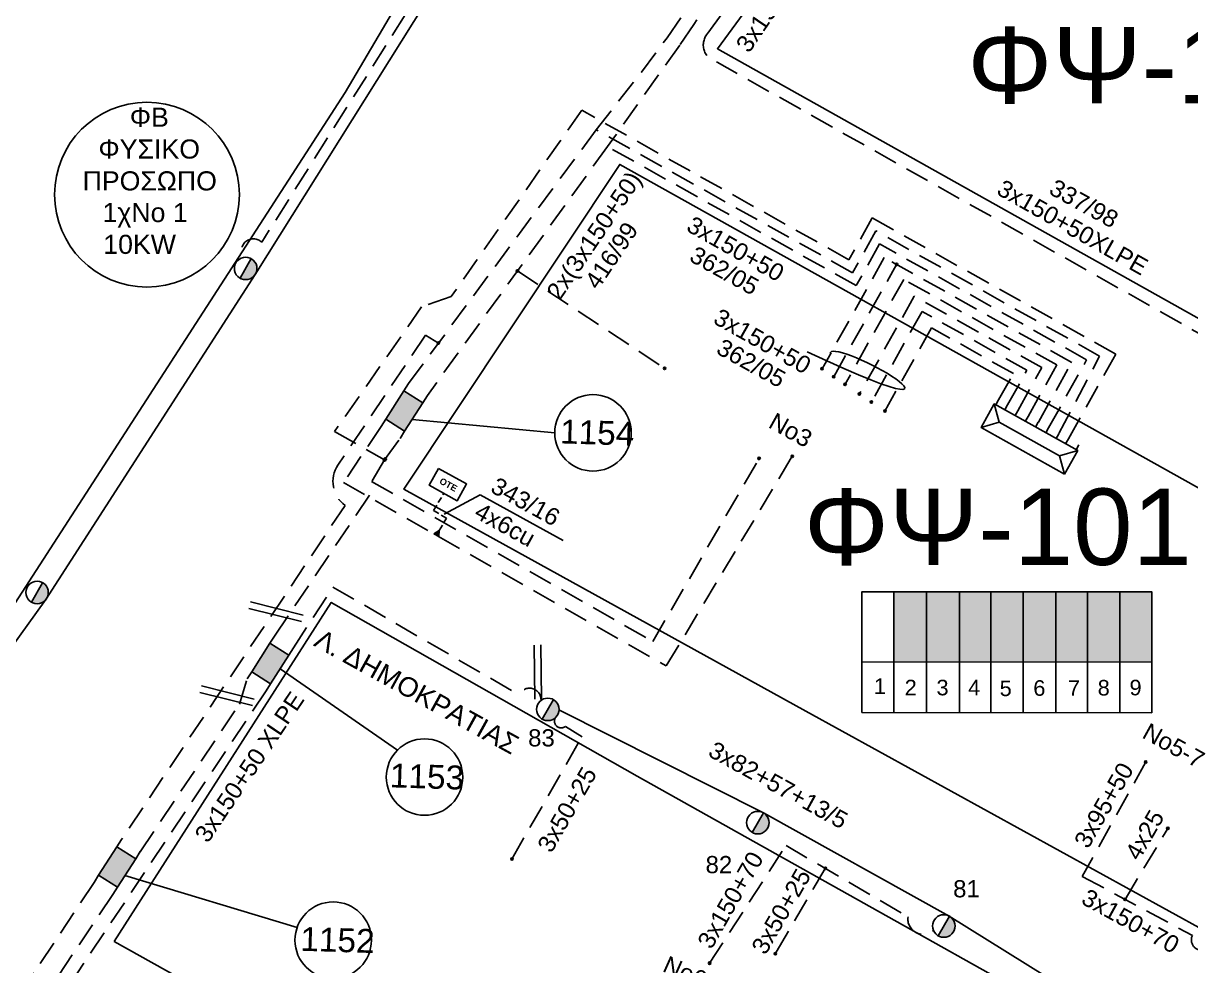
# Model space of a CAD drawing. Header units: millimetres. Extents: x 1421 to 10994, y 848 to 1896.
# Drawn here: x 10555 to 10677.2, y 1471.2 to 1569.9 of the extents above; entities that cross this region are included whole.
import ezdxf
from ezdxf.enums import TextEntityAlignment as Align

# ---------------------------------------------------------------- set-up
doc = ezdxf.new("R2010")
doc.units = ezdxf.units.MM
doc.linetypes.add('DASHED', pattern=[19.05, 12.7, -6.35])
for name, color, linetype, lineweight in [('3x150+50', 7, 'Continuous', 30), ('3x150+50 XLPE', 7, 'SYN_LINE', 30), ('3x150+70', 7, 'Continuous', 30), ('3x150+70AL', 7, 'DASHED', 30), ('3x50+25', 7, 'Continuous', 30), ('3x70+54.6+25 AL', 7, 'SYN_LINE', 30), ('3x82+57+13_5', 7, 'Continuous', 30), ('3X95+50', 7, 'Continuous', 30), ('4x25', 7, 'Continuous', 30), ('Άγνωστα', 7, 'Continuous', 30), ('Καλώδια ΧΤ   3x150AL+50CU', 7, 'DASHED', 30), ('Υπόγεια καλώδια Παροχών ΧΤ   4x6', 7, 'DASHED', 30)]:
    doc.layers.add(name, color=color, linetype=linetype, lineweight=lineweight)
for name, color, linetype in [('Link Box 4 Διευθύνσεων', 7, 'Continuous'), ('Pillar OTE', 7, 'Continuous'), ('TEXT ΚΑΛΩΔΙΩΝ', 7, 'Continuous'), ('ΑΓΝΩΣΤΟ ΥΠΟΓΕΙΟ ΚΑΛΩΔΙΟ', 7, 'DASHED'), ('Επιγραφές - Σχήματα', 7, 'Continuous'), ('Στύλος ΦΜ', 7, 'Continuous'), ('Στύλος ΦΜ @ 1', 7, 'Continuous'), ('Συνδέσεις', 7, 'Continuous'), ('Τομή', 7, 'Continuous'), ('Υποσταθμός πόλεως', 7, 'Continuous'), ('Υπόβαθρο ΔΕΗ', 7, 'Continuous')]:
    doc.layers.add(name, color=color, linetype=linetype)
doc.styles.add('arial', font='arial.ttf', dxfattribs={"height": 3})
doc.styles.get("Standard").update_dxf_attribs({"font": 'arial.ttf', "height": 1.8})
doc.linetypes.add('SYN_LINE', pattern='A,0.5,-0.0001,["/\\/\\/\\/",Standard,S=0.1,R=0,X=0,Y=-0.05],-0.25', length=0.7501)
doc.dimstyles.new('ISO-25', dxfattribs={"dimtxt": 2.5, "dimasz": 2.5, "dimexe": 1.25, "dimexo": 0.625, "dimtad": 1, "dimtxsty": 'Standard', "dimcen": 2.5, "dimadec": 0, "dimazin": 0, "dimtfac": 1, "dimtmove": 0, "dimatfit": 3, "dimfxl": 1, "dimarcsym": 0})

# ---------------------------------------------------------------- blocks, each defined once
blk = doc.blocks.new('ΥΠΑΡΧΩΝ ΤΣΙΜΕΝΤΕΝΙΟΣ ΣΤΥΛΟΣ')
at = {"layer": 'Στύλος ΦΜ'}
blk.add_hatch(color=7, dxfattribs=at).paths.add_polyline_path([(-1.29, -2.28, 0.574793), (2.62, 0, 0.268822), (1.3, 2.27)])
at = {"layer": 'Στύλος ΦΜ', "color": 7}
blk.add_line((-1.29, -2.28), (1.3, 2.27), dxfattribs=at)
blk.add_circle((0, 0), 2.62, dxfattribs=at)
at = {"layer": 'Στύλος ΦΜ', "flags": 4}
for tag, p in [('ΑΡΙΘΜΟΣ', (-4.68, 8.05)), ('ΤΥΠΟΣ', (-4.91, 3.03))]:
    blk.add_attdef(tag, p, '', height=4, dxfattribs=at)
blk = doc.blocks.new('LINK BOX 4 ΑΝΑΧΩΡΗΣΕΩΝ')
at = {"layer": 'Link Box 4 Διευθύνσεων', "ltscale": 40}
blk.add_hatch(color=256, dxfattribs=at).paths.add_polyline_path([(-3.54, 0), (-3.54, -4.67), (3.54, -4.67), (3.54, 0)])
for p, q in [((-3.54, 0), (-5.33, 0)), ((5.33, 0), (3.54, 0)), ((-3.54, -4.67), (-5.33, -4.67)), ((5.33, -4.67), (3.54, -4.67))]:
    blk.add_line(p, q, dxfattribs=at)
blk.add_lwpolyline([(-3.54, -4.67), (-3.54, 0), (3.54, 0), (3.54, -4.67)], close=True, dxfattribs=at)
blk = doc.blocks.new('ΥΠΟΣΤΑΘΜΟΣ ΠΟΛΕΩΣ 9 ΑΝΑΧΩΡΗΣΕΩΝ')
at = {"layer": 'Υποσταθμός πόλεως', "ltscale": 40}
for p, q in [((-9.63, -2.82), (-9.63, -4)), ((-7.12, -2.82), (-7.12, -4)), ((-4.84, -2.82), (-4.84, -4)), ((-2.36, -2.82), (-2.36, -4)), ((0.09, -2.82), (0.09, -4)), ((2.55, -2.82), (2.55, -4)), ((5.02, -2.82), (5.02, -4)), ((7.48, -2.82), (7.48, -4)), ((9.61, -2.82), (9.61, -4))]:
    blk.add_line(p, q, dxfattribs=at)
blk.add_lwpolyline([(-10.02, 2.82), (10.02, 2.82), (10.02, -2.82), (-10.02, -2.82)], close=True, dxfattribs=at)
for points in [[(-7.21, 0), (-10.02, 2.82)], [(7.21, 0), (10.02, 2.82)], [(-10.02, -2.82), (-7.21, 0)], [(-7.21, 0), (7.21, 0)], [(10.02, -2.82), (7.21, 0)]]:
    blk.add_lwpolyline(points, dxfattribs=at)
at = {"layer": 'Υποσταθμός πόλεως', "linetype": 'SYN_LINE', "ltscale": 40, "flags": 1}
for tag, p in [('ΜΕΤΑΣΧΗΜΑΤΙΣΜΟΣ', (10.79, 1.71)), ('ΙΣΧΥΣ', (10.77, -1.08)), ('ΑΡΙΘΜΟΣ', (10.89, -3.8))]:
    blk.add_attdef(tag, p, '', height=1.8, dxfattribs=at)
blk = doc.blocks.new('_ΣΥΝΔΕΣΗ')
at = {"layer": 'Συνδέσεις', "linetype": 'SYN_LINE', "ltscale": 40}
blk.add_hatch(color=256, dxfattribs=at).paths.add_polyline_path([(0.5, -0.01, 1), (-0.5, -0.01, 1)])
at = {"layer": 'Συνδέσεις'}
blk.add_circle((0, -0.01), 0.5, dxfattribs=at)
blk = doc.blocks.new('ΤΟΜΗ')
at = {"layer": 'Τομή', "ltscale": 40}
for p, q in [((11.33, -0.65), (-11.4, -0.65)), ((11.33, -3.42), (-11.4, -3.42))]:
    blk.add_line(p, q, dxfattribs=at)
blk = doc.blocks.new('PILLAR ΟΤΕ')
at = {"layer": 'Pillar OTE', "ltscale": 40}
blk.add_lwpolyline([(-3.31, 2.02), (3.39, 2.02), (3.39, -1.99), (-3.31, -1.99)], close=True, dxfattribs=at)
at = {"layer": 'Pillar OTE', "insert": (-1.81, 0.71), "char_height": 1.3575, "width": 109.961, "attachment_point": 1}
blk.add_mtext('{\\fArial|b1|i0|c161|p34;OTE}', dxfattribs=at)

msp = doc.modelspace()

# ---------------------------------------------------------------- hatches: boundary and pattern name
at = {"layer": 'Pillar OTE', "ltscale": 40}
h = msp.add_hatch(color=256, dxfattribs=at)
h.dxf.hatch_style = 1
h.paths.add_polyline_path([(10598.48, 1516.14), (10598.54, 1516.79), (10597.99, 1516.42)])
at = {"layer": 'Καλώδια ΧΤ   3x150AL+50CU', "linetype": 'DASHED', "lineweight": -3, "ltscale": 0.2}
h = msp.add_hatch(color=5, dxfattribs=at)
h.dxf.hatch_style = 1
h.paths.add_polyline_path([(10649.54, 1510.36), (10646.1, 1510.37), (10646.1, 1503), (10649.54, 1503)])
h = msp.add_hatch(color=133, dxfattribs=at)
h.dxf.hatch_style = 1
h.paths.add_polyline_path([(10649.54, 1503), (10652.98, 1503), (10652.98, 1510.36), (10649.54, 1510.36)])
h = msp.add_hatch(color=1, dxfattribs=at)
h.dxf.hatch_style = 1
h.paths.add_polyline_path([(10656.27, 1510.36), (10652.98, 1510.36), (10652.98, 1503), (10656.27, 1502.99)])
h = msp.add_hatch(color=30, dxfattribs=at)
h.dxf.hatch_style = 1
h.paths.add_polyline_path([(10659.66, 1510.36), (10656.27, 1510.36), (10656.27, 1502.99), (10659.66, 1502.99)])
h = msp.add_hatch(color=2, dxfattribs=at)
h.dxf.hatch_style = 1
h.paths.add_polyline_path([(10659.66, 1502.99), (10663.06, 1502.99), (10663.06, 1510.36), (10659.66, 1510.36)])
h = msp.add_hatch(color=151, dxfattribs=at)
h.dxf.hatch_style = 1
h.paths.add_polyline_path([(10663, 1502.99), (10666.39, 1502.99), (10666.39, 1510.36), (10663, 1510.36)])
h = msp.add_hatch(color=6, dxfattribs=at)
h.dxf.hatch_style = 1
h.paths.add_polyline_path([(10666.39, 1502.99), (10669.79, 1502.99), (10669.79, 1510.36), (10666.39, 1510.36)])
h = msp.add_hatch(color=173, dxfattribs=at)
h.dxf.hatch_style = 1
h.paths.add_polyline_path([(10669.78, 1502.99), (10673.18, 1502.98), (10673.18, 1510.36), (10669.78, 1510.36)])

# ---------------------------------------------------------------- linework, layer by layer
at = {"lineweight": -3, "ltscale": 0.2}
msp.add_circle((10567.95, 1551.94), 9.67, dxfattribs=at)
at = {"layer": '3x150+50', "color": 133, "linetype": 'DASHED', "lineweight": -3, "ltscale": 0.2}
for points in [[(10614.97, 1558.72), (10619.69, 1564.77), (10622.39, 1568.37), (10631.65, 1581.74), (10633.13, 1583.88), (10638.46, 1591.56), (10641.72, 1589.55), (10639.05, 1585.83)], [(10663.39, 1526.92), (10667.65, 1535.04), (10644.24, 1548.14), (10641.79, 1543.77), (10614.97, 1558.72), (10595.33, 1532.17)], [(10592.47, 1527.68), (10588.52, 1521.8), (10622.3, 1502.6), (10635.49, 1524.54)]]:
    msp.add_lwpolyline(points, dxfattribs=at)
at = {"layer": '3x150+50', "color": 5, "linetype": 'DASHED', "lineweight": -3, "ltscale": 0.2}
for points in [[(10664.38, 1526.36), (10669.35, 1535.24), (10643.85, 1549.5), (10641.41, 1545.13), (10613.45, 1560.77), (10599.79, 1541.26), (10596.7, 1540.18), (10587.59, 1527.13), (10592.81, 1524.16)], [(10592.81, 1524.16), (10594.44, 1526.42)], [(10592.81, 1524.16), (10591.46, 1521.91), (10620.89, 1505.14), (10620.89, 1505.14), (10632.02, 1524.32)], [(10581.3, 1505.73), (10592.01, 1521.6)]]:
    msp.add_lwpolyline(points, dxfattribs=at)
at = {"layer": '3x150+50', "color": 1, "linetype": 'DASHED', "lineweight": -3, "ltscale": 0.2}
for points in [[(10662.31, 1527.52), (10666.29, 1534.65), (10644.62, 1546.78), (10642.18, 1542.41), (10616.15, 1556.97), (10597.3, 1530.92)], [(10606.73, 1543.95), (10622.12, 1533.76)], [(10567.25, 1483.15), (10577.63, 1498.61), (10578.44, 1501.24)]]:
    msp.add_lwpolyline(points, dxfattribs=at)
at = {"layer": '3x150+50', "color": 173, "linetype": 'DASHED', "lineweight": -3, "ltscale": 0.2}
msp.add_lwpolyline([(10661.24, 1528.12), (10664.74, 1534.38), (10645.12, 1545.35), (10638.61, 1533.7)], dxfattribs=at)
at = {"layer": '3x150+50', "color": 27, "linetype": 'DASHED', "lineweight": -3, "ltscale": 0.2}
msp.add_lwpolyline([(10639.83, 1532.88), (10646.4, 1544.63)], dxfattribs=at)
at = {"layer": '3x150+50', "color": 2, "linetype": 'DASHED', "lineweight": -3, "ltscale": 0.2}
msp.add_lwpolyline([(10660.16, 1528.72), (10663.18, 1534.11), (10647.16, 1543.06), (10641.02, 1532.08)], dxfattribs=at)
at = {"layer": '3x150+50', "color": 6, "linetype": 'DASHED', "lineweight": -3, "ltscale": 0.2}
msp.add_lwpolyline([(10659.09, 1529.32), (10661.61, 1533.84), (10648.25, 1541.31), (10642.52, 1531.07)], dxfattribs=at)
at = {"layer": '3x150+50', "color": 30, "linetype": 'DASHED', "lineweight": -3, "ltscale": 0.2}
msp.add_lwpolyline([(10658.01, 1529.92), (10660.05, 1533.56), (10649.07, 1539.71), (10643.77, 1530.23)], dxfattribs=at)
at = {"layer": '3x150+50', "color": 133, "linetype": 'DASHED', "lineweight": -3, "ltscale": 0.2}
msp.add_lwpolyline([(10598.46, 1536.4), (10597.1, 1537.22), (10587.94, 1523.63, 0.404136), (10588.69, 1519.4), (10565.28, 1484.41)], format="xyb", dxfattribs=at)
at = {"layer": '3x150+50', "color": 151, "linetype": 'DASHED', "lineweight": -3, "ltscale": 0.2}
msp.add_lwpolyline([(10657.08, 1530.44), (10658.63, 1533.21), (10650.06, 1538), (10645.18, 1529.28)], dxfattribs=at)
at = {"layer": '3x150+50 XLPE', "color": 2, "linetype": 'DASHED', "lineweight": -3, "ltscale": 0.2}
msp.add_lwpolyline([(10584.19, 1580.39, -0.595523), (10585.5, 1582.76), (10586.33, 1584.27), (10599.04, 1577.21), (10579.96, 1546.95, 0.925537), (10578.09, 1545.38, -2.381735)], format="xyb", dxfattribs=at)
at = {"layer": '3x150+50 XLPE', "color": 30, "linetype": 'DASHED', "lineweight": -3, "ltscale": 0.2}
for points in [[(10583.27, 1504.48), (10587.41, 1510.86), (10606.89, 1499.56, -0.832997), (10609.19, 1498.99, 4.814755)], [(10580.41, 1499.98), (10559.35, 1468.49), (10574.64, 1460.49, -0.614339), (10584.39, 1454.45)]]:
    msp.add_lwpolyline(points, format="xyb", dxfattribs=at)
at = {"layer": '3x150+70', "color": 1, "linetype": 'DASHED', "lineweight": -3, "ltscale": 0.2}
msp.add_lwpolyline([(10665.84, 1480.55), (10677.36, 1474.39, 0.681366), (10678.74, 1472.9, -2.059661)], format="xyb", dxfattribs=at)
at = {"layer": '3x150+70AL', "color": 1, "linetype": 'DASHED', "lineweight": -3, "ltscale": 0.2}
msp.add_lwpolyline([(10626.84, 1471.48), (10634.83, 1483.8), (10647.6, 1476.33, 0.692175), (10650.26, 1474.88, -4.757095)], format="xyb", dxfattribs=at)
at = {"layer": '3x50+25', "color": 30, "linetype": 'DASHED', "lineweight": -3, "ltscale": 0.2}
msp.add_lwpolyline([(10606.14, 1482.38), (10613.49, 1495.19), (10611.74, 1496.26, -0.977577), (10610.85, 1497.35, -4.337012)], format="xyb", dxfattribs=at)
at = {"layer": '3x50+25', "color": 1, "linetype": 'DASHED', "lineweight": -3, "ltscale": 0.2}
msp.add_lwpolyline([(10638.94, 1481.39), (10633.71, 1472.47)], dxfattribs=at)
at = {"layer": '3x70+54.6+25 AL', "color": 2, "linetype": 'SYN_LINE', "lineweight": -3, "ltscale": 15}
msp.add_lwpolyline([(10608.6, 1590.42), (10579.27, 1543.58), (10557.37, 1509.55), (10537.08, 1481.31)], dxfattribs=at)
at = {"layer": '3x82+57+13_5', "color": 1, "linetype": 'Continuous', "lineweight": -3, "ltscale": 0.2}
msp.add_lwpolyline([(10676.04, 1461.36), (10651.92, 1476.39), (10632.46, 1487.21), (10611.07, 1498.01)], dxfattribs=at)
at = {"layer": '3X95+50', "color": 1, "linetype": 'DASHED', "lineweight": -3, "ltscale": 0.2}
msp.add_lwpolyline([(10672.48, 1492.55), (10665.84, 1480.55)], dxfattribs=at)
at = {"layer": '4x25', "color": 1, "linetype": 'DASHED', "lineweight": -3, "ltscale": 0.2}
msp.add_lwpolyline([(10670.32, 1478.15), (10674.79, 1485.59)], dxfattribs=at)
at = {"layer": 'Pillar OTE', "ltscale": 40}
msp.add_lwpolyline([(10597.99, 1516.42), (10598.54, 1516.79), (10598.48, 1516.14), (10597.99, 1516.42)], dxfattribs=at)
at = {"layer": 'Pillar OTE', "lineweight": -3, "ltscale": 40}
for points in [[(10642.77, 1497.72), (10642.77, 1510.37), (10673.1, 1510.36), (10673.1, 1497.7), (10642.77, 1497.73)], [(10646.1, 1497.72), (10646.1, 1510.37)], [(10649.54, 1497.72), (10649.54, 1510.36)], [(10652.98, 1497.72), (10652.98, 1510.36)], [(10656.27, 1497.71), (10656.27, 1510.36)], [(10659.66, 1497.71), (10659.66, 1510.36)], [(10663.06, 1497.71), (10663.06, 1510.36)], [(10666.39, 1497.7), (10666.39, 1510.36)], [(10669.78, 1497.7), (10669.78, 1510.36)], [(10642.77, 1503.01), (10673.1, 1502.98)]]:
    msp.add_lwpolyline(points, dxfattribs=at)
at = {"layer": 'TEXT ΚΑΛΩΔΙΩΝ', "ltscale": 15}
msp.add_open_spline([(10637.04, 1535.49), (10648.77, 1529.96), (10647.79, 1532.81), (10639.19, 1536.21), (10639.49, 1535.28)], degree=3, dxfattribs=at)
at = {"layer": 'ΑΓΝΩΣΤΟ ΥΠΟΓΕΙΟ ΚΑΛΩΔΙΟ', "color": 173, "linetype": 'DASHED', "lineweight": -3, "ltscale": 0.2}
msp.add_lwpolyline([(10562.41, 1479.92), (10556.11, 1470.45, 0.481175), (10556.62, 1468.87), (10521.84, 1416.96, 1.492344), (10523.14, 1416.11), (10524.43, 1418.13)], format="xyb", dxfattribs=at)
at = {"layer": 'ΑΓΝΩΣΤΟ ΥΠΟΓΕΙΟ ΚΑΛΩΔΙΟ', "color": 1, "linetype": 'DASHED', "lineweight": -3, "ltscale": 0.2}
msp.add_lwpolyline([(10564.38, 1478.66), (10558.33, 1469.65, 0.40057), (10559.04, 1466.35), (10574.85, 1458.12, -0.625832), (10582.38, 1455.54)], format="xyb", dxfattribs=at)
msp.add_lwpolyline([(10564.38, 1478.66), (10558.33, 1469.65, 0.40057), (10559.04, 1466.35), (10574.85, 1458.12, -0.625832), (10582.38, 1455.54)], format="xyb", dxfattribs=at)
at = {"layer": 'Καλώδια ΧΤ   3x150AL+50CU', "color": 1, "linetype": 'DASHED', "lineweight": -3, "ltscale": 0.2}
msp.add_lwpolyline([(10634.04, 1582.86), (10625.18, 1569.76), (10623.71, 1567.58), (10616.15, 1556.97)], dxfattribs=at)
at = {"layer": 'Καλώδια ΧΤ   3x150AL+50CU', "color": 5, "linetype": 'DASHED', "lineweight": -3, "ltscale": 0.2}
msp.add_lwpolyline([(10683.17, 1532.36), (10682.41, 1531, -0.456623), (10679.53, 1536.59), (10627.61, 1565.81, -0.573778), (10626.66, 1568.86), (10636.2, 1581.87)], format="xyb", dxfattribs=at)
at = {"layer": 'Υπόβαθρο ΔΕΗ', "lineweight": -3, "ltscale": 0.1}
for points in [[(10803.18, 1508.44), (10786.19, 1478.31), (10627.66, 1567.22), (10672.21, 1628), (10705.64, 1601.56), (10751.33, 1565.51), (10728.67, 1535.68), (10736.77, 1530.1), (10759.72, 1558.25), (10793.02, 1531.58)], [(10778.1, 1465.25), (10617.43, 1555.11), (10594.84, 1521.09), (10636.9, 1497.86), (10724.37, 1449.7), (10759.09, 1430.89)], [(10564.51, 1473.74), (10638.54, 1432.38), (10730.98, 1382.06), (10751.34, 1417.21), (10685.5, 1453.91), (10619.26, 1491.07), (10587.23, 1509.25)]]:
    msp.add_lwpolyline(points, close=True, dxfattribs=at)
for points in [[(10458.7, 1515.48), (10472.19, 1470.55), (10474.28, 1464.24), (10475.77, 1460.8), (10477.31, 1458.54), (10479.11, 1456.54), (10482.24, 1454.06), (10484.14, 1453.29), (10486.4, 1452.31), (10488.3, 1451.8), (10492.57, 1452.47), (10501.96, 1455.19), (10510.56, 1459.59), (10519.25, 1465.31), (10528.77, 1473.99), (10539.39, 1486.17), (10552.25, 1506.27), (10588.69, 1562.64), (10596.85, 1576.51), (10558.61, 1597.56)], [(10602.84, 1520.52), (10611.5, 1515.74)]]:
    msp.add_lwpolyline(points, dxfattribs=at)
at = {"layer": 'Υπόβαθρο ΔΕΗ', "lineweight": -3}
for points in [[(10595.7, 1528.41), (10610.63, 1527)], [(10581.88, 1502.31), (10594.17, 1493.79)], [(10565.65, 1480.65), (10583.66, 1475.2)]]:
    msp.add_lwpolyline(points, dxfattribs=at)
for centre in [(10614.63, 1527), (10597, 1490.96), (10587.44, 1473.89)]:
    msp.add_circle(centre, 4, dxfattribs=at)
at = {"layer": 'Υπόγεια καλώδια Παροχών ΧΤ   4x6', "color": 133, "linetype": 'DASHED', "lineweight": -3, "ltscale": 0.05}
msp.add_lwpolyline([(10598.24, 1516.28), (10598.54, 1516.79), (10599.3, 1518.07), (10597.95, 1518.88), (10598.98, 1520.61)], dxfattribs=at)

# ---------------------------------------------------------------- block references
at = {"layer": 'Link Box 4 Διευθύνσεων', "lineweight": -3, "xscale": 0.4999999999999998, "yscale": 0.4999999999999998, "zscale": 0.4999999999999998}
for p, rotation in [((10593.9, 1529.92), 57.53709772215771), ((10579.87, 1503.48), 57.53709772215771), ((10563.85, 1482.17), 57.38336853521518)]:
    msp.add_blockref('LINK BOX 4 ΑΝΑΧΩΡΗΣΕΩΝ', p, dxfattribs=dict(at, rotation=rotation))
at = {"layer": 'Pillar OTE', "xscale": 0.5, "yscale": 0.5, "zscale": 0.5, "rotation": 331}
msp.add_blockref('PILLAR ΟΤΕ', (10599.43, 1521.59), dxfattribs=at)
at = {"layer": 'Στύλος ΦΜ @ 1', "color": 1, "lineweight": -3, "ltscale": 40, "xscale": 0.4499999999998181, "yscale": 0.4499999999998181, "zscale": 0.4499999999998181}
msp.add_blockref('ΥΠΑΡΧΩΝ ΤΣΙΜΕΝΤΕΝΙΟΣ ΣΤΥΛΟΣ', (10578.28, 1544.22), dxfattribs=at)
at = {"layer": 'Στύλος ΦΜ @ 1', "color": 1, "lineweight": -3, "ltscale": 40}
ref = msp.add_blockref('ΥΠΑΡΧΩΝ ΤΣΙΜΕΝΤΕΝΙΟΣ ΣΤΥΛΟΣ', (10556.45, 1510.29), dxfattribs=dict(at, xscale=0.4499999999998181, yscale=0.4499999999998181, zscale=0.4499999999998181))
ref.add_attrib('ΑΡΙΘΜΟΣ', '36', (10551.44, 1512.57), dxfattribs={"layer": 'Στύλος ΦΜ', "height": 1.8, "flags": 4})
ref = msp.add_blockref('ΥΠΑΡΧΩΝ ΤΣΙΜΕΝΤΕΝΙΟΣ ΣΤΥΛΟΣ', (10609.9, 1498.05), dxfattribs=dict(at, xscale=0.4499999999998181, yscale=0.4499999999998181, zscale=0.4499999999998181))
ref.add_attrib('ΑΡΙΘΜΟΣ', '83', (10607.84, 1494.17), dxfattribs={"layer": 'Στύλος ΦΜ', "height": 1.8, "flags": 4})
ref = msp.add_blockref('ΥΠΑΡΧΩΝ ΤΣΙΜΕΝΤΕΝΙΟΣ ΣΤΥΛΟΣ', (10631.88, 1486.19), dxfattribs=dict(at, xscale=0.4499999999998181, yscale=0.4499999999998181, zscale=0.4499999999998181))
ref.add_attrib('ΑΡΙΘΜΟΣ', '82', (10626.41, 1480.9), dxfattribs={"layer": 'Στύλος ΦΜ', "height": 1.8, "flags": 4})
ref = msp.add_blockref('ΥΠΑΡΧΩΝ ΤΣΙΜΕΝΤΕΝΙΟΣ ΣΤΥΛΟΣ', (10651.34, 1475.37), dxfattribs=dict(at, xscale=0.4499999999998181, yscale=0.4499999999998181, zscale=0.4499999999998181))
ref.add_attrib('ΑΡΙΘΜΟΣ', '81', (10652.32, 1478.37), dxfattribs={"layer": 'Στύλος ΦΜ', "height": 1.8, "flags": 4})
at = {"layer": 'Συνδέσεις', "lineweight": -3, "xscale": 0.25, "yscale": 0.25, "zscale": 0.25}
for p in [(10646.4, 1544.63), (10606.73, 1543.95), (10598.46, 1536.4), (10622.12, 1533.76), (10638.61, 1533.71), (10639.83, 1532.88), (10641.02, 1532.08), (10642.52, 1531.07), (10643.77, 1530.23), (10645.18, 1529.28), (10635.49, 1524.54), (10592.81, 1524.16), (10592.89, 1524.27), (10632.02, 1524.32), (10672.48, 1492.55), (10674.79, 1485.59), (10606.14, 1482.38), (10638.95, 1481.4), (10670.32, 1478.16), (10633.72, 1472.47), (10626.84, 1471.48)]:
    msp.add_blockref('_ΣΥΝΔΕΣΗ', p, dxfattribs=at)
at = {"layer": 'Τομή', "lineweight": -3, "xscale": 0.2499999999999998, "yscale": 0.2499999999999998, "zscale": 0.2499999999999998}
for p, rotation in [((10581.58, 1508.77), 346.0559229280474), ((10609.38, 1501.95), 270.7288801720684), ((10576.47, 1499.97), 346.0559229280474)]:
    msp.add_blockref('ΤΟΜΗ', p, dxfattribs=dict(at, rotation=rotation))
at = {"layer": 'Υποσταθμός πόλεως', "lineweight": -3, "xscale": 0.4999999999999999, "yscale": 0.4999999999999999, "zscale": 0.4999999999999999, "rotation": 150.7824968678801}
msp.add_blockref('ΥΠΟΣΤΑΘΜΟΣ ΠΟΛΕΩΣ 9 ΑΝΑΧΩΡΗΣΕΩΝ', (10660.3, 1526.35), dxfattribs=at)

# ---------------------------------------------------------------- texts
at = {"lineweight": -3, "ltscale": 30, "char_height": 1.63, "width": 11.2573, "attachment_point": 1}
for s, insert in [('1', (10644.02, 1501.29)), ('2', (10647.25, 1501.15)), ('3', (10650.58, 1501.15)), ('4', (10653.89, 1501.15)), ('5', (10657.19, 1501.07)), ('6', (10660.71, 1501.1)), ('7', (10664.34, 1501.1)), ('8', (10667.45, 1501.13)), ('9', (10670.78, 1501.15))]:
    msp.add_mtext(s, dxfattribs=dict(at, insert=insert))
at = {"layer": 'TEXT ΚΑΛΩΔΙΩΝ', "lineweight": -3, "ltscale": 0.2, "style": 'arial'}
for s, rotation, p in [('3x150AL+50CU', 55.8167, (10635.22, 1574.55)), ('2x(3x150+50)', 55.8167, (10614.74, 1547.67)), ('3x150+50XLPE', 330.5456, (10664.83, 1548.52)), ('3x150+50', 330.5456, (10629.56, 1546.27)), ('3x150+50', 330.5456, (10632.37, 1536.6)), ('3x150+50 XLPE', 56.0635, (10578.67, 1492.03)), ('3x82+57+13/5', 331.1172, (10634.03, 1490.13)), ('3x50+25', 60.1455, (10611.91, 1487.57)), ('3x150+70', 331.1172, (10670.9, 1475.89))]:
    msp.add_text(s, height=1.8, rotation=rotation, dxfattribs=at).set_placement(p, align=Align.MIDDLE_CENTER)
at = {"layer": 'TEXT ΚΑΛΩΔΙΩΝ', "lineweight": -3, "ltscale": 15, "style": 'arial'}
for s, p in [('3x95+50', (10668.09, 1488.02)), ('4x25', (10672.36, 1484.91)), ('3x150+70', (10629.01, 1478.1)), ('3x50+25', (10634.32, 1476.9))]:
    msp.add_text(s, height=1.8, rotation=60.1217, dxfattribs=at).set_placement(p, align=Align.MIDDLE_CENTER)
at = {"layer": 'TEXT ΚΑΛΩΔΙΩΝ', "lineweight": -3, "ltscale": 0.2, "char_height": 1.8, "attachment_point": 1, "rotation": 331.1172, "style": 'arial'}
for s, insert in [('343/16', (10604.65, 1522.45)), ('4x6cu', (10602.93, 1519.79))]:
    msp.add_mtext_dynamic_manual_height_columns(s, width=1.8, gutter_width=12.5, heights=[0.118], dxfattribs=dict(at, insert=insert))
at = {"layer": 'Άγνωστα', "lineweight": -3, "ltscale": 0.2, "char_height": 1.8, "width": 18.6352, "attachment_point": 1, "style": 'arial'}
for s, insert, rotation in [('\\A1;337/98', (10663.09, 1553.67), 331), ('\\A1;416/99', (10613.66, 1542.89), 56), ('\\A1;362/05', (10625.46, 1546.64), 331), ('\\A1;362/05', (10628.27, 1536.96), 331), ('\\A1;No3', (10633.74, 1529.2), 331), ('\\A1;No5-7', (10672.85, 1496.71), 331), ('\\A1;No6', (10622.53, 1472.31), 335.9542)]:
    msp.add_mtext(s, dxfattribs=dict(at, insert=insert, rotation=rotation))
at = {"layer": 'Άγνωστα', "lineweight": -3, "char_height": 2.5, "width": 13.4112, "attachment_point": 1, "rotation": 358.1643}
for s, insert in [('1154', (10611.23, 1528.4)), ('1153', (10593.42, 1492.39)), ('1152', (10584.05, 1475.28))]:
    msp.add_mtext(s, dxfattribs=dict(at, insert=insert))
at = {"layer": 'Υπόβαθρο ΔΕΗ', "lineweight": -3, "ltscale": 0.1, "style": 'arial'}
msp.add_text('Λ. ΔΗΜΟΚΡΑΤΙΑΣ', height=2.0283, rotation=331.0944, dxfattribs=at).set_placement((10596.19, 1499.9), align=Align.MIDDLE_CENTER)
at = {"layer": 'Υπόβαθρο ΔΕΗ', "lineweight": -3, "attachment_point": 1}
for s, insert, char_height, width in [('ΦΨ-157', (10653.79, 1569.5), 8, 84.6573), ('{\\W8.64836; }ΦΒ \\P{\\W4.42067; }ΦΥΣΙΚΟ \\P{\\W2.28183; }ΠΡΟΣΩΠΟ', (10559.44, 1561.05), 2, 17.2548), ('{\\W5.64925; }1χΝο 1\\P{\\W5.75643; }10KW', (10558.91, 1551.07), 2, 17.2548), ('ΦΨ-101', (10636.69, 1521.17), 8, 84.6573)]:
    msp.add_mtext(s, dxfattribs=dict(at, insert=insert, char_height=char_height, width=width))

# ---------------------------------------------------------------- leaders
at = {"layer": 'Επιγραφές - Σχήματα', "ltscale": 40}
msp.add_leader([(10599.05, 1518.47), (10602.84, 1520.52)], dimstyle='ISO-25', override={"dimasz": 0.5, "dimtad": 0}, dxfattribs=at)

doc.saveas('drawing.dxf')
